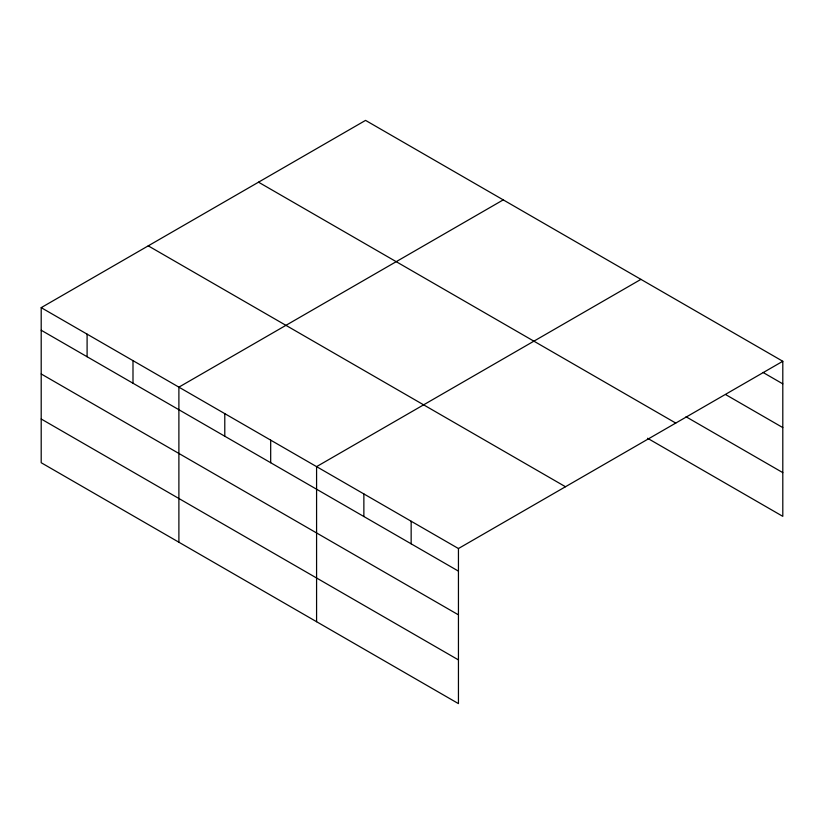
<?xml version="1.0" encoding="UTF-8"?>
<svg xmlns="http://www.w3.org/2000/svg" width="824" height="824" viewBox="0 0 824 824"><rect width="100%" height="100%" fill="white"/><g stroke="black" fill="none" stroke-linecap="round" stroke-linejoin="round"><path stroke-width="1.24" d="M458.443 614.848L458.443 548.537L41.2 307.651L41.2 462.728L458.443 703.614L458.443 614.848L41.2 373.962M41.2 307.651L365.557 120.386L782.8 361.273L782.8 516.349L647.54 438.255M503.248 199.872L178.89 387.146L178.89 542.223M640.938 279.367L316.581 466.642L316.581 621.718M458.443 548.537L782.8 361.273M763.003 372.427L782.8 383.86M725.614 394.562L782.8 427.584M686.031 416.759L782.8 472.626M258.52 182.176L675.762 423.072M148.238 245.851L565.48 486.737M41.2 330.239L458.443 571.125M41.2 419.004L458.443 659.9M411.155 521.242L411.155 543.83M363.868 493.937L363.868 516.524M270.684 440.14L270.684 462.728M224.787 413.638L224.787 436.226M132.994 360.644L132.994 383.232M87.097 334.153L87.097 356.741"/></g></svg>
